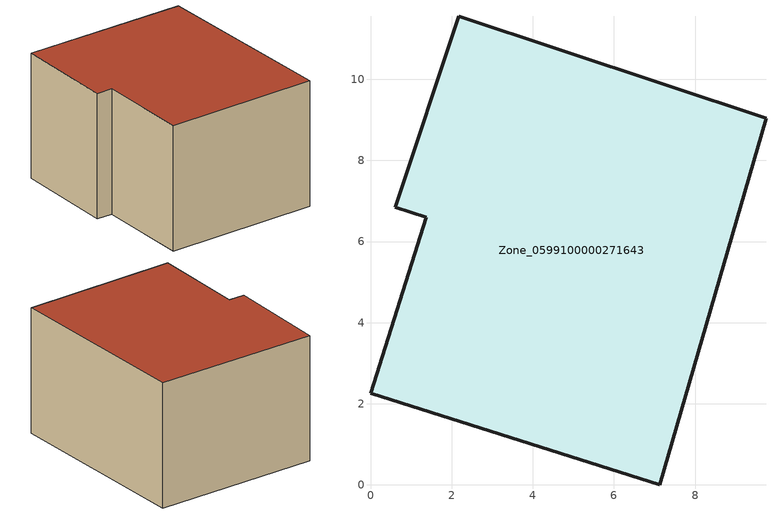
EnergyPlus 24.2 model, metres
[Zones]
Zone_0599100000271643
 floor ground (C_G): 2.17,11.56 9.75,9.04 7.13,0 0,2.26 1.37,6.6 0.61,6.85 z0
 wall outside (C_F): 9.75,9.04 2.17,11.56 0.61,6.85 1.37,6.6 0,2.26 7.13,0 9.75,9.04 z0:6.16
 roof outside (C_R): 7.13,0 9.75,9.04 2.17,11.56 0.61,6.85 1.37,6.6 0,2.26 z6.16
[BUILDING]
Pand.0599100000271643: North Axis=0; Terrain=City; Loads Convergence Tolerance Value=0.04; Temperature Convergence Tolerance Value=0.4; Solar Distribution=FullExterior; Maximum Number of Warmup Days=25; Minimum Number of Warmup Days=1
[Site:Location]
Rotterdam.The.Hague.AP_ZH_NLD Design_Conditions: Latitude=51.96; Longitude=4.45; Time Zone=1; Elevation=-4.5
[SITE:GROUNDTEMPERATURE:BUILDINGSURFACE]
18, 18, 18, 18, 18, 18, 18, 18, 18, 18, 18, 18
[MATERIAL] Thermal Absorptance=0.9; Solar Absorptance=0.7; Visible Absorptance=0.7
Name | Roughness | Thickness | Conductivity | Density | Specific Heat
G.D.1965 | MediumSmooth | 0.15 | 1 | 540 | 1210
F.D.1965 | Rough | 0.3 | 0.857143 | 1920 | 840
R.D.1965 | MediumRough | 0.2 | 0.08 | 1500 | 1000
[CONSTRUCTION]
C_G: G.D.1965
C_F: F.D.1965
C_R: R.D.1965
[ZONE]
Zone_0599100000271643: Type=1; Multiplier=1; Ceiling Height=Autocalculate; Volume=Autocalculate; Floor Area=autocalculate; Part of Total Floor Area=Yes
[ZONEINFILTRATION:DESIGNFLOWRATE]
Infil_Zone_0599100000271643: Zone or ZoneList or Space or SpaceList=Zone_0599100000271643; Schedule=AlwaysOn; Design Flow Rate Calculation Method=Flow/Area; Flow Rate per Floor Area=0.0042; Constant Term Coefficient=1; Temperature Term Coefficient=0; Velocity Term Coefficient=0; Velocity Squared Term Coefficient=0
[HVACTEMPLATE:ZONE:IDEALLOADSAIRSYSTEM]
Zone_0599100000271643: Maximum Heating Supply Air Temperature=50; Minimum Cooling Supply Air Temperature=13; Maximum Heating Supply Air Humidity Ratio=0.0156; Minimum Cooling Supply Air Humidity Ratio=0.0077; Heating Limit=NoLimit; Cooling Limit=NoLimit; Dehumidification Control Type=ConstantSensibleHeatRatio; Cooling Sensible Heat Ratio=0.7; Dehumidification Setpoint=60; Humidification Control Type=None; Humidification Setpoint=30; Outdoor Air Method=None; Outdoor Air Flow Rate per Person=0.00944; Outdoor Air Flow Rate per Zone Floor Area=0; Outdoor Air Flow Rate per Zone=0; Demand Controlled Ventilation Type=None; Outdoor Air Economizer Type=NoEconomizer; Heat Recovery Type=None; Sensible Heat Recovery Effectiveness=0.7; Latent Heat Recovery Effectiveness=0.65
[ZONECONTROL:THERMOSTAT]
ThermostatControl_Zone_0599100000271643: Zone or ZoneList=Zone_0599100000271643; Control Type Schedule=DualSetpointControlType; Control 1=Thermostat_Zone_0599100000271643; Temperature Difference Between Cutout And Setpoint=0
[THERMOSTATSETPOINT:DUALSETPOINT]
Thermostat_Zone_0599100000271643: Heating Setpoint Temperature Schedule=HeatingSetpoint_Zone_0599100000271643; Cooling Setpoint Temperature Schedule=CoolingSetpoint_Zone_0599100000271643
[SCHEDULE:COMPACT]
HeatingSetpoint_Zone_0599100000271643: Through: 12/31, For: AllDays, Until: 24:00, 21
CoolingSetpoint_Zone_0599100000271643: Through: 12/31, For: AllDays, Until: 24:00, 24
DualSetpointControlType: Through: 12/31, For: AllDays, Until: 24:00, 4
AlwaysOn: Through: 12/31, For: AllDays, Until: 24:00, 1
